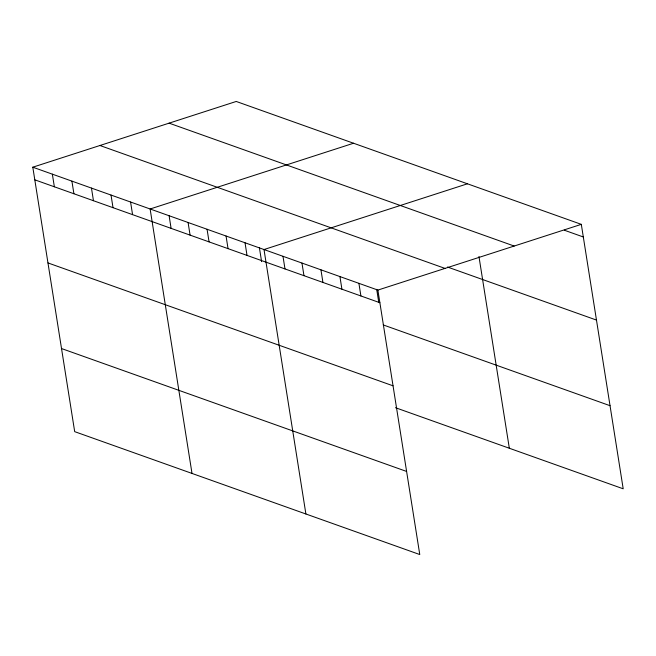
<?xml version="1.0" encoding="UTF-8"?>
<svg xmlns="http://www.w3.org/2000/svg" width="656" height="656" viewBox="0 0 656 656"><rect width="100%" height="100%" fill="white"/><g stroke="black" fill="none" stroke-linecap="round" stroke-linejoin="round"><path stroke-width="0.98" d="M32.8 167.198L377.881 290.091L419.766 554.541L74.686 431.648L32.8 167.198L236.234 101.459L581.314 224.352L623.2 488.802L395.445 407.688M353.559 143.238L150.126 208.985L192.011 473.435M467.441 183.795L264.007 249.542L305.893 513.992M377.881 290.091L581.314 224.352M564.332 230.215L583.315 236.972M169.1 123.148L514.181 246.041M447.49 267.017L596.476 320.079M99.933 145.501L445.014 268.402M34.801 179.826L379.881 302.719M383.235 324.925L610.039 405.695M47.962 262.925L393.042 385.818M61.525 348.549L406.605 471.443M478.954 256.488L509.327 448.245M376.7 289.329L378.774 302.424M358.906 283.335L360.898 295.954M339.923 276.578L341.924 289.198M320.94 269.813L322.941 282.441M301.965 263.056L303.966 275.684M282.982 256.299L284.983 268.919M259.374 247.55L261.605 261.646M245.024 242.777L247.025 255.405M226.049 236.021L228.042 248.64M207.066 229.264L209.067 241.884M188.083 222.499L190.084 235.127M169.109 215.742L171.109 228.37M130.577 202.023L132.569 214.643M111.02 195.053L113.021 207.681M91.463 188.092L93.464 200.711M71.906 181.13L73.907 193.75M52.357 174.168L54.358 186.788"/></g></svg>
